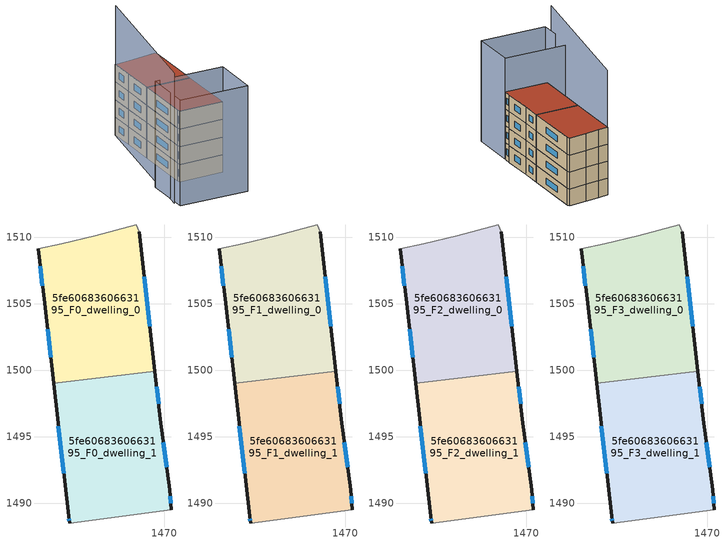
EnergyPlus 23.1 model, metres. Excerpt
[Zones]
5fe6068360663195_F0_dwelling_0
 floor ground (EU_floor_Construction): 1468.13,1510.41 1469.31,1499.93 1461.69,1499.02 1461.02,1505.01 1460.52,1509.12 1462.32,1509.51 1464.82,1510.12 1467.93,1510.91 z0
 wall outside (EU_wall_Construction): 1469.31,1499.93 1468.13,1510.41 / 1460.52,1509.12 1461.02,1505.01 1461.69,1499.02 z0:3
 wall adiabatic (EU_wall_Construction): 1468.13,1510.41 1467.93,1510.91 1464.82,1510.12 1462.32,1509.51 1460.52,1509.12 z0:3
 wall to 5fe6068360663195_F0_dwelling_1 (EU_wall_Construction): 1461.69,1499.02 1469.31,1499.93 z0:3
 window (EU_Window_Construction): 1468.93,1503.31 1468.51,1507.03 / 1461.24,1503.08 1461.48,1500.96 / 1460.68,1507.79 1460.86,1506.34 z0.97:2.03
5fe6068360663195_F0_dwelling_1
 floor ground (EU_floor_Construction): 1469.31,1499.93 1469.72,1496.3 1470.42,1491 1470.52,1489.5 1462.92,1488.5 1462.82,1489 1461.69,1499.02 z0
 wall outside (EU_wall_Construction): 1461.69,1499.02 1462.82,1489 1462.92,1488.5 / 1470.52,1489.5 1470.42,1491 1469.72,1496.3 1469.31,1499.93 z0:3
 wall adiabatic (EU_wall_Construction): 1462.92,1488.5 1470.52,1489.5 z0:3
 window (EU_Window_Construction): 1462.85,1488.84 1462.89,1488.66 / 1462.06,1495.79 1462.46,1492.23 / 1469.59,1497.47 1469.45,1498.76 / 1470.2,1492.71 1469.95,1494.59 / 1470.49,1489.98 1470.46,1490.52 z0.97:2.03
5fe6068360663195_F1_dwelling_0
 floor to 5fe6068360663195_F0_dwelling_0 (EU_floor_Construction): 1468.13,1510.41 1469.31,1499.93 1461.69,1499.02 1461.02,1505.01 1460.52,1509.12 1462.32,1509.51 1464.82,1510.12 1467.93,1510.91 z3
 wall outside (EU_wall_Construction): 1469.31,1499.93 1468.13,1510.41 / 1460.52,1509.12 1461.02,1505.01 1461.69,1499.02 z3:6
 wall adiabatic (EU_wall_Construction): 1468.13,1510.41 1467.93,1510.91 1464.82,1510.12 1462.32,1509.51 1460.52,1509.12 z3:6
 wall to 5fe6068360663195_F1_dwelling_1 (EU_wall_Construction): 1461.69,1499.02 1469.31,1499.93 z3:6
 window (EU_Window_Construction): 1468.93,1503.31 1468.51,1507.03 / 1461.24,1503.08 1461.48,1500.96 / 1460.68,1507.79 1460.86,1506.34 z3.97:5.03
5fe6068360663195_F1_dwelling_1
 floor to 5fe6068360663195_F0_dwelling_1 (EU_floor_Construction): 1469.31,1499.93 1469.72,1496.3 1470.42,1491 1470.52,1489.5 1462.92,1488.5 1462.82,1489 1461.69,1499.02 z3
 wall outside (EU_wall_Construction): 1461.69,1499.02 1462.82,1489 1462.92,1488.5 / 1470.52,1489.5 1470.42,1491 1469.72,1496.3 1469.31,1499.93 z3:6
 wall adiabatic (EU_wall_Construction): 1462.92,1488.5 1470.52,1489.5 z3:6
 window (EU_Window_Construction): 1462.85,1488.84 1462.89,1488.66 / 1462.06,1495.79 1462.46,1492.23 / 1469.59,1497.47 1469.45,1498.76 / 1470.2,1492.71 1469.95,1494.59 / 1470.49,1489.98 1470.46,1490.52 z3.97:5.03
5fe6068360663195_F2_dwelling_0
 floor to 5fe6068360663195_F1_dwelling_0 (EU_floor_Construction): 1468.13,1510.41 1469.31,1499.93 1461.69,1499.02 1461.02,1505.01 1460.52,1509.12 1462.32,1509.51 1464.82,1510.12 1467.93,1510.91 z6
 wall outside (EU_wall_Construction): 1469.31,1499.93 1468.13,1510.41 / 1460.52,1509.12 1461.02,1505.01 1461.69,1499.02 z6:9
 wall adiabatic (EU_wall_Construction): 1468.13,1510.41 1467.93,1510.91 1464.82,1510.12 1462.32,1509.51 1460.52,1509.12 z6:9
 wall to 5fe6068360663195_F2_dwelling_1 (EU_wall_Construction): 1461.69,1499.02 1469.31,1499.93 z6:9
 window (EU_Window_Construction): 1468.93,1503.31 1468.51,1507.03 / 1461.24,1503.08 1461.48,1500.96 / 1460.68,1507.79 1460.86,1506.34 z6.97:8.03
5fe6068360663195_F2_dwelling_1
 floor to 5fe6068360663195_F1_dwelling_1 (EU_floor_Construction): 1469.31,1499.93 1469.72,1496.3 1470.42,1491 1470.52,1489.5 1462.92,1488.5 1462.82,1489 1461.69,1499.02 z6
 wall outside (EU_wall_Construction): 1461.69,1499.02 1462.82,1489 1462.92,1488.5 / 1470.52,1489.5 1470.42,1491 1469.72,1496.3 1469.31,1499.93 z6:9
 wall adiabatic (EU_wall_Construction): 1462.92,1488.5 1470.52,1489.5 z6:9
 window (EU_Window_Construction): 1462.85,1488.84 1462.89,1488.66 / 1462.06,1495.79 1462.46,1492.23 / 1469.59,1497.47 1469.45,1498.76 / 1470.2,1492.71 1469.95,1494.59 / 1470.49,1489.98 1470.46,1490.52 z6.97:8.03
5fe6068360663195_F3_dwelling_0
 floor to 5fe6068360663195_F2_dwelling_0 (EU_floor_Construction): 1468.13,1510.41 1469.31,1499.93 1461.69,1499.02 1461.02,1505.01 1460.52,1509.12 1462.32,1509.51 1464.82,1510.12 1467.93,1510.91 z9
 wall outside (EU_wall_Construction): 1469.31,1499.93 1468.13,1510.41 / 1460.52,1509.12 1461.02,1505.01 1461.69,1499.02 z9:12
 wall adiabatic (EU_wall_Construction): 1468.13,1510.41 1467.93,1510.91 1464.82,1510.12 1462.32,1509.51 1460.52,1509.12 z9:12
 wall to 5fe6068360663195_F3_dwelling_1 (EU_wall_Construction): 1461.69,1499.02 1469.31,1499.93 z9:12
 window (EU_Window_Construction): 1468.93,1503.31 1468.51,1507.03 / 1461.24,1503.08 1461.48,1500.96 / 1460.68,1507.79 1460.86,1506.34 z9.97:11.03
 roof outside (EU_roof_Construction): 1469.31,1499.93 1468.13,1510.41 1467.93,1510.91 1464.82,1510.12 1462.32,1509.51 1460.52,1509.12 1461.02,1505.01 1461.69,1499.02 z12
5fe6068360663195_F3_dwelling_1
 floor to 5fe6068360663195_F2_dwelling_1 (EU_floor_Construction): 1469.31,1499.93 1469.72,1496.3 1470.42,1491 1470.52,1489.5 1462.92,1488.5 1462.82,1489 1461.69,1499.02 z9
 wall outside (EU_wall_Construction): 1461.69,1499.02 1462.82,1489 1462.92,1488.5 / 1470.52,1489.5 1470.42,1491 1469.72,1496.3 1469.31,1499.93 z9:12
 wall adiabatic (EU_wall_Construction): 1462.92,1488.5 1470.52,1489.5 z9:12
 window (EU_Window_Construction): 1462.85,1488.84 1462.89,1488.66 / 1462.06,1495.79 1462.46,1492.23 / 1469.59,1497.47 1469.45,1498.76 / 1470.2,1492.71 1469.95,1494.59 / 1470.49,1489.98 1470.46,1490.52 z9.97:11.03
 roof outside (EU_roof_Construction): 1470.52,1489.5 1470.42,1491 1469.72,1496.3 1469.31,1499.93 1461.69,1499.02 1462.82,1489 1462.92,1488.5 z12
shading: 1460.4,1480.8 1471.34,1481.3 z0:13.6; 1470.52,1489.5 1471.42,1481.29 / 1471.42,1481.29 1459.61,1480 / 1459.61,1480 1458.71,1488.21 / 1458.71,1488.21 1470.52,1489.5 z0:17.9; 1460.48,1508.8 1459.14,1481.32 z0:22
[Building]
EU S2 Campaign: North Axis=0; Terrain=City; Solar Distribution=FullExterior
[Site:Location]
Lyon-Bron: Latitude=45.75; Longitude=5; Time Zone=1; Elevation=198
[SizingPeriod:WeatherFileDays]
AnnualSizingPeriod: Begin Month=1; Begin Day of Month=1; End Month=12; End Day of Month=31; Day of Week for Start Day=Monday; Use Weather File Daylight Saving Period=No; Use Weather File Rain and Snow Indicators=No
[MATERIAL]
EU_InternalMass_Material: Roughness=MediumRough; Thickness=0.1; Conductivity=1; Density=1800; Specific Heat=900; Thermal Absorptance=0.9; Solar Absorptance=0.7; Visible Absorptance=0.7
[MATERIAL:NOMASS] Roughness=MediumRough; Thermal Absorptance=0.9; Solar Absorptance=0.7; Visible Absorptance=0.7
Name | Thermal Resistance
EU_wall_NoMass | 2.20426
EU_roof_NoMass | 1.82421
EU_floor_NoMass | 2.14752
[WINDOWMATERIAL:SIMPLEGLAZINGSYSTEM]
EU_Window_SimpleGlazing: UFactor=2.59914; Solar Heat Gain Coefficient=0.76; Visible Transmittance=0.76
[CONSTRUCTION]
EU_wall_Construction: EU_wall_NoMass
EU_roof_Construction: EU_roof_NoMass
EU_floor_Construction: EU_floor_NoMass
EU_InternalMass_Construction: EU_InternalMass_Material
EU_Window_Construction: EU_Window_SimpleGlazing
[ZONE] Type=1; Multiplier=1; Ceiling Height=autocalculate; Floor Area=autocalculate; Part of Total Floor Area=Yes
Name | Volume
5fe6068360663195_F0_dwelling_0 | 244.053
5fe6068360663195_F1_dwelling_0; 5fe6068360663195_F2_dwelling_0; 5fe6068360663195_F3_dwelling_0 | 244.052
5fe6068360663195_F0_dwelling_1 | 244.031
5fe6068360663195_F1_dwelling_1; 5fe6068360663195_F2_dwelling_1; 5fe6068360663195_F3_dwelling_1 | 244.033
[INTERNALMASS] Construction=EU_InternalMass_Construction
Name | Zone or ZoneList | Surface Area
5fe6068360663195_F0_dwelling_0_EU_InternalMass | 5fe6068360663195_F0_dwelling_0 | 81.3509
5fe6068360663195_F0_dwelling_1_EU_InternalMass | 5fe6068360663195_F0_dwelling_1 | 81.344
5fe6068360663195_F1_dwelling_0_EU_InternalMass | 5fe6068360663195_F1_dwelling_0 | 81.3509
5fe6068360663195_F1_dwelling_1_EU_InternalMass | 5fe6068360663195_F1_dwelling_1 | 81.344
5fe6068360663195_F2_dwelling_0_EU_InternalMass | 5fe6068360663195_F2_dwelling_0 | 81.3509
5fe6068360663195_F2_dwelling_1_EU_InternalMass | 5fe6068360663195_F2_dwelling_1 | 81.344
5fe6068360663195_F3_dwelling_0_EU_InternalMass | 5fe6068360663195_F3_dwelling_0 | 81.3509
5fe6068360663195_F3_dwelling_1_EU_InternalMass | 5fe6068360663195_F3_dwelling_1 | 81.344
[OTHEREQUIPMENT] Fuel Type=Electricity; Design Level Calculation Method=Watts/Area; Power per Zone Floor Area=1; Fraction Latent=0; Fraction Radiant=0; Fraction Lost=0; Carbon Dioxide Generation Rate=0; EndUse Subcategory=EU_Step8_InternalGains
Name | Zone or ZoneList or Space or SpaceList | Schedule
EU_Step8_InternalGain_5fe6068360663195_F0_dwelling_0_f000 | 5fe6068360663195_F0_dwelling_0 | EU_Step8_GainSchedule_5fe6068360663195_F0_dwelling_0_f000
EU_Step8_InternalGain_5fe6068360663195_F0_dwelling_1_f000 | 5fe6068360663195_F0_dwelling_1 | EU_Step8_GainSchedule_5fe6068360663195_F0_dwelling_1_f000
EU_Step8_InternalGain_5fe6068360663195_F1_dwelling_0_f000 | 5fe6068360663195_F1_dwelling_0 | EU_Step8_GainSchedule_5fe6068360663195_F1_dwelling_0_f000
EU_Step8_InternalGain_5fe6068360663195_F1_dwelling_1_f000 | 5fe6068360663195_F1_dwelling_1 | EU_Step8_GainSchedule_5fe6068360663195_F1_dwelling_1_f000
EU_Step8_InternalGain_5fe6068360663195_F2_dwelling_0_f000 | 5fe6068360663195_F2_dwelling_0 | EU_Step8_GainSchedule_5fe6068360663195_F2_dwelling_0_f000
EU_Step8_InternalGain_5fe6068360663195_F2_dwelling_1_f000 | 5fe6068360663195_F2_dwelling_1 | EU_Step8_GainSchedule_5fe6068360663195_F2_dwelling_1_f000
EU_Step8_InternalGain_5fe6068360663195_F3_dwelling_0_f000 | 5fe6068360663195_F3_dwelling_0 | EU_Step8_GainSchedule_5fe6068360663195_F3_dwelling_0_f000
EU_Step8_InternalGain_5fe6068360663195_F3_dwelling_1_f000 | 5fe6068360663195_F3_dwelling_1 | EU_Step8_GainSchedule_5fe6068360663195_F3_dwelling_1_f000
[ZONEVENTILATION:DESIGNFLOWRATE] Schedule=EU_AlwaysOn; Design Flow Rate Calculation Method=AirChanges/Hour; Air Changes per Hour=0.567084; Ventilation Type=Natural; Fan Pressure Rise=0; Fan Total Efficiency=1; Constant Term Coefficient=1; Temperature Term Coefficient=0; Velocity Term Coefficient=0; Velocity Squared Term Coefficient=0; Minimum Indoor Temperature=-100; Maximum Indoor Temperature=100; Delta Temperature=-100; Minimum Outdoor Temperature=-100; Maximum Outdoor Temperature=100; Maximum Wind Speed=40
Name | Zone or ZoneList or Space or SpaceList
EU_ConstantAir_5fe6068360663195_F0_dwelling_0 | 5fe6068360663195_F0_dwelling_0
EU_ConstantAir_5fe6068360663195_F0_dwelling_1 | 5fe6068360663195_F0_dwelling_1
EU_ConstantAir_5fe6068360663195_F1_dwelling_0 | 5fe6068360663195_F1_dwelling_0
EU_ConstantAir_5fe6068360663195_F1_dwelling_1 | 5fe6068360663195_F1_dwelling_1
EU_ConstantAir_5fe6068360663195_F2_dwelling_0 | 5fe6068360663195_F2_dwelling_0
EU_ConstantAir_5fe6068360663195_F2_dwelling_1 | 5fe6068360663195_F2_dwelling_1
EU_ConstantAir_5fe6068360663195_F3_dwelling_0 | 5fe6068360663195_F3_dwelling_0
EU_ConstantAir_5fe6068360663195_F3_dwelling_1 | 5fe6068360663195_F3_dwelling_1
[HVACTEMPLATE:THERMOSTAT] Constant Heating Setpoint=20; Constant Cooling Setpoint=50
EU_HeatOnly_5fe6068360663195_F0_dwelling_0; EU_HeatOnly_5fe6068360663195_F0_dwelling_1; EU_HeatOnly_5fe6068360663195_F1_dwelling_0; EU_HeatOnly_5fe6068360663195_F1_dwelling_1; EU_HeatOnly_5fe6068360663195_F2_dwelling_0; EU_HeatOnly_5fe6068360663195_F2_dwelling_1; EU_HeatOnly_5fe6068360663195_F3_dwelling_0; EU_HeatOnly_5fe6068360663195_F3_dwelling_1
[HVACTEMPLATE:ZONE:IDEALLOADSAIRSYSTEM] System Availability Schedule=EU_AlwaysOn; Maximum Heating Supply Air Temperature=50; Minimum Cooling Supply Air Temperature=13; Maximum Heating Supply Air Humidity Ratio=0.0156; Minimum Cooling Supply Air Humidity Ratio=0.0077; Heating Limit=NoLimit; Cooling Limit=NoLimit; Heating Availability Schedule=EU_AlwaysOn; Cooling Availability Schedule=EU_CoolingOff; Dehumidification Control Type=ConstantSensibleHeatRatio; Cooling Sensible Heat Ratio=0.7; Dehumidification Setpoint=60; Humidification Control Type=None; Humidification Setpoint=30; Outdoor Air Method=None; Outdoor Air Flow Rate per Person=0.00944; Outdoor Air Flow Rate per Zone Floor Area=0; Outdoor Air Flow Rate per Zone=0; Demand Controlled Ventilation Type=None; Outdoor Air Economizer Type=NoEconomizer; Heat Recovery Type=None; Sensible Heat Recovery Effectiveness=0.7; Latent Heat Recovery Effectiveness=0.65
Name | Template Thermostat
5fe6068360663195_F0_dwelling_0 | EU_HeatOnly_5fe6068360663195_F0_dwelling_0
5fe6068360663195_F0_dwelling_1 | EU_HeatOnly_5fe6068360663195_F0_dwelling_1
5fe6068360663195_F1_dwelling_0 | EU_HeatOnly_5fe6068360663195_F1_dwelling_0
5fe6068360663195_F1_dwelling_1 | EU_HeatOnly_5fe6068360663195_F1_dwelling_1
5fe6068360663195_F2_dwelling_0 | EU_HeatOnly_5fe6068360663195_F2_dwelling_0
5fe6068360663195_F2_dwelling_1 | EU_HeatOnly_5fe6068360663195_F2_dwelling_1
5fe6068360663195_F3_dwelling_0 | EU_HeatOnly_5fe6068360663195_F3_dwelling_0
5fe6068360663195_F3_dwelling_1 | EU_HeatOnly_5fe6068360663195_F3_dwelling_1
[SIZING:ZONE] Zone Cooling Design Supply Air Temperature Input Method=SupplyAirTemperature; Zone Cooling Design Supply Air Temperature=13; Zone Heating Design Supply Air Temperature Input Method=SupplyAirTemperature; Zone Heating Design Supply Air Temperature=50; Zone Cooling Design Supply Air Humidity Ratio=0.008; Zone Heating Design Supply Air Humidity Ratio=0.008; Cooling Design Air Flow Method=DesignDay; Cooling Design Air Flow Rate=0; Cooling Minimum Air Flow per Zone Floor Area=0.000762; Cooling Minimum Air Flow=0; Cooling Minimum Air Flow Fraction=0.2; Heating Design Air Flow Method=DesignDay; Heating Design Air Flow Rate=0; Heating Maximum Air Flow per Zone Floor Area=0.002032; Heating Maximum Air Flow=0.141576; Heating Maximum Air Flow Fraction=0.3; Account for Dedicated Outdoor Air System=No; Dedicated Outdoor Air System Control Strategy=NeutralSupplyAir; Dedicated Outdoor Air Low Setpoint Temperature for Design=autosize; Dedicated Outdoor Air High Setpoint Temperature for Design=autosize; Zone Load Sizing Method=Sensible Load Only No Latent Load; Zone Latent Cooling Design Supply Air Humidity Ratio Input Method=HumidityRatioDifference; Zone Cooling Design Supply Air Humidity Ratio Difference=0.005; Zone Latent Heating Design Supply Air Humidity Ratio Input Method=HumidityRatioDifference; Zone Humidification Design Supply Air Humidity Ratio Difference=0.005
5fe6068360663195_F0_dwelling_0; 5fe6068360663195_F0_dwelling_1; 5fe6068360663195_F1_dwelling_0; 5fe6068360663195_F1_dwelling_1; 5fe6068360663195_F2_dwelling_0; 5fe6068360663195_F2_dwelling_1; 5fe6068360663195_F3_dwelling_0; 5fe6068360663195_F3_dwelling_1
[SCHEDULE:CONSTANT]
Name | Hourly Value
EU_AlwaysOn | 1
EU_CoolingOff | 0
[SCHEDULE:FILE] Column Number=1; Rows to Skip at Top=0; Number of Hours of Data=8760; Column Separator=Comma; Interpolate to Timestep=No; Minutes per Item=60; Adjust Schedule for Daylight Savings=Yes
Name | File
EU_Step8_GainSchedule_5fe6068360663195_F0_dwelling_0_f000 | ../../schedules/5fe6068360663195/5fe6068360663195_F0_dwelling_0_f000_gain.csv
EU_Step8_GainSchedule_5fe6068360663195_F0_dwelling_1_f000 | ../../schedules/5fe6068360663195/5fe6068360663195_F0_dwelling_1_f000_gain.csv
EU_Step8_GainSchedule_5fe6068360663195_F1_dwelling_0_f000 | ../../schedules/5fe6068360663195/5fe6068360663195_F1_dwelling_0_f000_gain.csv
EU_Step8_GainSchedule_5fe6068360663195_F1_dwelling_1_f000 | ../../schedules/5fe6068360663195/5fe6068360663195_F1_dwelling_1_f000_gain.csv
EU_Step8_GainSchedule_5fe6068360663195_F2_dwelling_0_f000 | ../../schedules/5fe6068360663195/5fe6068360663195_F2_dwelling_0_f000_gain.csv
EU_Step8_GainSchedule_5fe6068360663195_F2_dwelling_1_f000 | ../../schedules/5fe6068360663195/5fe6068360663195_F2_dwelling_1_f000_gain.csv
EU_Step8_GainSchedule_5fe6068360663195_F3_dwelling_0_f000 | ../../schedules/5fe6068360663195/5fe6068360663195_F3_dwelling_0_f000_gain.csv
EU_Step8_GainSchedule_5fe6068360663195_F3_dwelling_1_f000 | ../../schedules/5fe6068360663195/5fe6068360663195_F3_dwelling_1_f000_gain.csv
